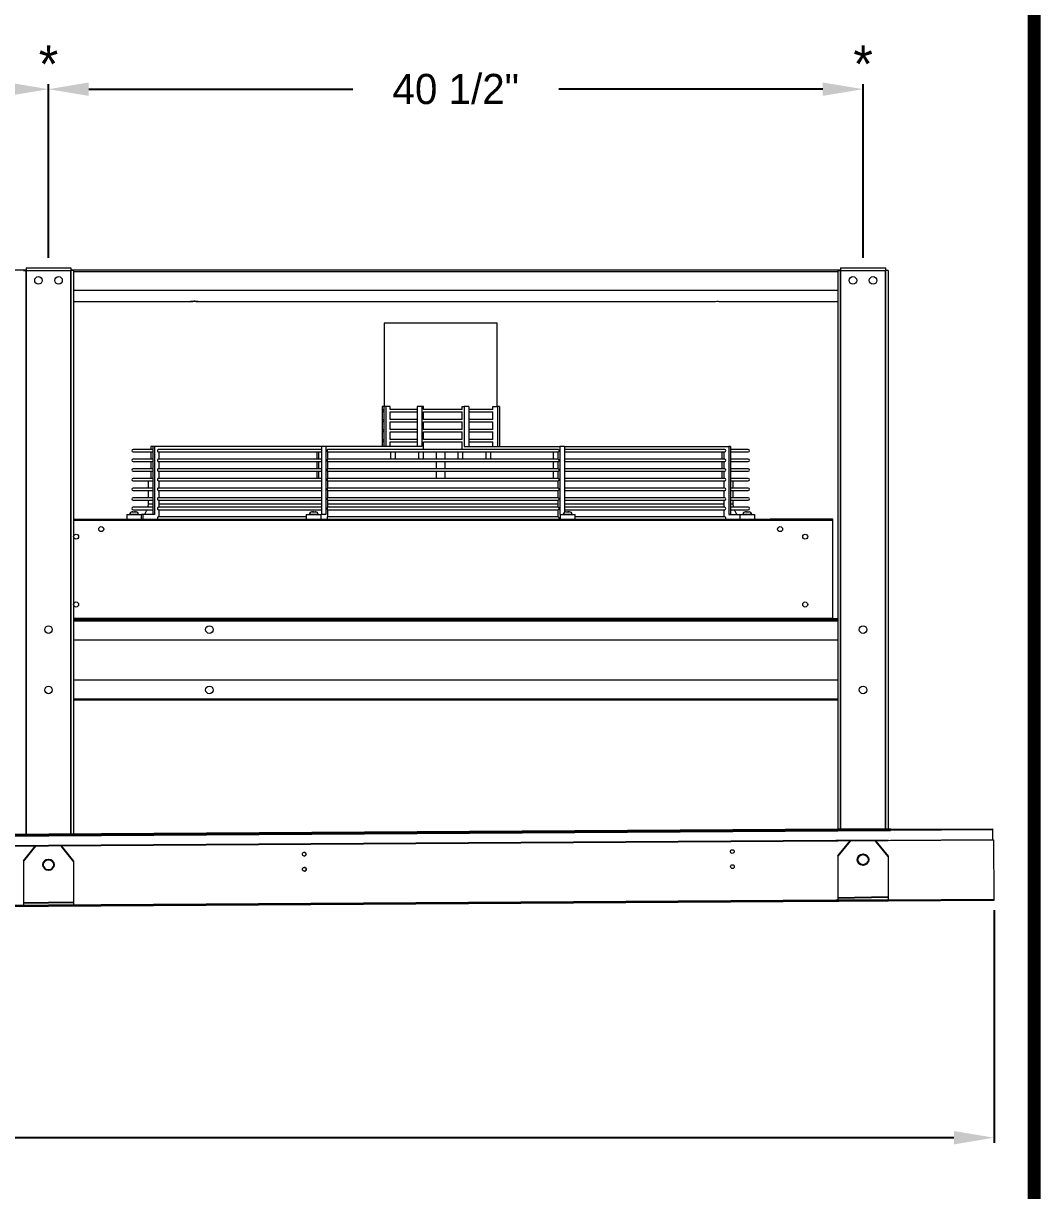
# Model space of a CAD drawing. Extents: x 6 to 271, y -23 to 146.
# Drawn here: x 216.7 to 267.3, y 42.6 to 100.6 of the extents above; entities that cross this region are included whole.
import ezdxf
from ezdxf.enums import TextEntityAlignment as Align

# ---------------------------------------------------------------- set-up
doc = ezdxf.new("R2010")
doc.units = 0
doc.header["$MEASUREMENT"] = 0
doc.layers.get('0').update_dxf_attribs({"linetype": 'CONTINUOUS'})
doc.layers.get('Defpoints').update_dxf_attribs({"linetype": 'CONTINUOUS'})
doc.dimstyles.get("Standard").update_dxf_attribs({"dimtxt": 1.5, "dimasz": 2, "dimexe": 0.25, "dimexo": 0.5, "dimgap": 0.75, "dimtad": 0, "dimtih": 1, "dimtoh": 1, "dimdec": 4, "dimzin": 0, "dimdsep": 46, "dimlunit": 5, "dimtxsty": 'STANDARD', "dimcen": 0.125, "dimclrd": 1, "dimclre": 1, "dimclrt": 1, "dimadec": 0, "dimazin": 0, "dimtfac": 1, "dimtdec": 4, "dimtofl": 0, "dimtmove": 0, "dimatfit": 3, "dimfxl": 1, "dimfrac": 2, "dimtolj": 1, "dimtzin": 0, "dimarcsym": 0})

# ---------------------------------------------------------------- blocks, each defined once
blk = doc.blocks.new('*D31')
at = {"color": 7, "lineweight": -2}
for p, q in [((177.995, 88.965), (177.995, 97.601)), ((217.995, 88.965), (217.995, 97.601)), ((179.995, 97.351), (195.62, 97.351)), ((215.995, 97.351), (200.37, 97.351))]:
    blk.add_line(p, q, dxfattribs=at)
at = {"color": 7}
for points in [[(179.995, 97.684), (179.995, 97.018), (177.995, 97.351)], [(215.995, 97.684), (215.995, 97.018), (217.995, 97.351)]]:
    blk.add_solid(points, dxfattribs=at)
at = {"layer": 'Defpoints', "color": 0}
for p in [(217.995, 97.351), (177.995, 88.465), (217.995, 88.465)]:
    blk.add_point(p, dxfattribs=at)
at = {"color": 7, "insert": (197.995, 97.351), "char_height": 1.5, "attachment_point": 5}
blk.add_mtext('\\A1;40"', dxfattribs=at)
blk = doc.blocks.new('*D32')
at = {"color": 7, "lineweight": -2}
for p, q in [((217.995, 88.965), (217.995, 97.601)), ((258.495, 88.965), (258.495, 97.601)), ((219.995, 97.351), (233.12, 97.351)), ((256.495, 97.351), (243.37, 97.351))]:
    blk.add_line(p, q, dxfattribs=at)
at = {"color": 7}
for points in [[(219.995, 97.684), (219.995, 97.018), (217.995, 97.351)], [(256.495, 97.684), (256.495, 97.018), (258.495, 97.351)]]:
    blk.add_solid(points, dxfattribs=at)
at = {"layer": 'Defpoints', "color": 0}
for p in [(258.495, 97.351), (217.995, 88.465), (258.495, 88.465)]:
    blk.add_point(p, dxfattribs=at)
at = {"color": 7, "insert": (238.245, 97.351), "char_height": 1.5, "attachment_point": 5}
blk.add_mtext('\\A1;40 1/2"', dxfattribs=at)
blk = doc.blocks.new('*D34')
at = {"color": 7, "lineweight": -2}
for p, q in [((265.011, 56.506), (265.011, 44.939)), ((90.014, 55.419), (90.014, 44.939)), ((92.014, 45.189), (174.512, 45.189)), ((263.011, 45.189), (180.512, 45.189))]:
    blk.add_line(p, q, dxfattribs=at)
at = {"color": 7}
for points in [[(92.014, 45.523), (92.014, 44.856), (90.014, 45.189)], [(263.011, 45.523), (263.011, 44.856), (265.011, 45.189)]]:
    blk.add_solid(points, dxfattribs=at)
at = {"layer": 'Defpoints', "color": 0}
for p in [(265.011, 57.006), (90.014, 55.919), (265.011, 45.189)]:
    blk.add_point(p, dxfattribs=at)
at = {"color": 7, "insert": (177.512, 45.189), "char_height": 1.5, "attachment_point": 5}
blk.add_mtext('\\A1;175"', dxfattribs=at)

msp = doc.modelspace()

# ---------------------------------------------------------------- linework, layer by layer
at = {"color": 0, "linetype": 'Continuous', "lineweight": 15}
for p, q in [((216.74516, 88.3298), (216.87966, 88.3298)), ((216.87966, 88.3298), (216.87966, 60.26347)), ((216.88066, 88.3298), (216.87966, 88.3298)), ((216.88066, 88.4653), (216.88066, 88.3308)), ((216.88066, 88.4653), (219.10966, 88.4653)), ((216.88066, 88.3308), (219.10966, 88.3308)), ((216.88066, 88.3298), (216.88066, 88.3308)), ((216.88066, 88.3298), (219.10966, 88.3298)), ((216.88066, 60.26348), (216.88066, 88.3298)), ((219.10966, 88.4653), (219.10966, 88.3308)), ((219.10966, 88.3298), (219.10966, 88.3308)), ((219.11066, 88.3298), (219.10966, 88.3298)), ((219.10966, 60.27732), (219.10966, 88.3298)), ((219.24516, 88.3298), (219.11066, 88.3298)), ((219.11066, 88.3298), (219.11066, 60.27733)), ((219.24516, 88.3298), (219.24516, 60.27816)), ((219.24516, 88.2768), (257.24516, 88.2768)), ((257.24516, 88.3298), (257.24516, 60.51419)), ((257.24516, 88.3298), (257.37966, 88.3298)), ((257.37966, 88.3298), (257.37966, 60.51503)), ((257.38066, 88.3298), (257.37966, 88.3298)), ((257.38066, 88.4653), (257.38066, 88.3308)), ((257.38066, 88.4653), (259.60966, 88.4653)), ((257.38066, 88.3308), (259.60966, 88.3308)), ((257.38066, 88.3298), (257.38066, 88.3308)), ((257.38066, 88.3298), (259.60966, 88.3298)), ((257.38066, 60.51503), (257.38066, 88.3298)), ((259.60966, 88.4653), (259.60966, 88.3308)), ((259.60966, 88.3298), (259.60966, 88.3308)), ((259.61066, 88.3298), (259.60966, 88.3298)), ((259.60966, 60.52888), (259.60966, 88.3298)), ((259.74516, 88.3298), (259.61066, 88.3298)), ((259.61066, 88.3298), (259.61066, 60.52888)), ((259.74516, 88.3298), (259.74516, 60.52972)), ((219.24516, 87.34551), (257.24516, 87.34551)), ((219.24516, 86.78321), (225.05766, 86.78321)), ((225.43266, 86.78321), (251.05766, 86.78321)), ((251.43266, 86.78321), (257.24516, 86.78321)), ((238.57146, 85.7088), (234.68266, 85.7088)), ((240.30766, 85.7088), (238.57146, 85.7088)), ((234.57795, 81.5728), (234.57795, 79.5778)), ((234.67132, 81.5728), (234.57795, 81.5728)), ((234.7647, 81.5728), (234.67132, 81.5728)), ((234.67132, 81.5728), (234.67132, 79.5778)), ((234.7647, 81.5728), (234.7647, 79.5778)), ((234.99013, 81.5728), (234.7647, 81.5728)), ((234.99013, 81.42198), (234.99013, 81.5728)), ((236.32549, 81.42292), (234.99013, 81.42292)), ((234.99013, 80.92198), (234.99013, 81.30386)), ((234.99013, 81.30292), (236.32549, 81.30292)), ((236.55092, 81.5728), (236.32549, 81.5728)), ((236.32549, 81.5728), (236.32549, 79.5778)), ((236.55092, 81.5728), (236.55092, 79.5778)), ((236.64429, 81.5728), (236.55092, 81.5728)), ((236.64429, 81.42198), (236.64429, 81.5728)), ((238.57146, 81.42292), (236.64429, 81.42292)), ((236.64429, 80.92198), (236.64429, 81.30386)), ((236.64429, 81.30292), (238.57146, 81.30292)), ((238.57146, 81.42292), (238.57146, 81.5728)), ((238.57146, 81.5728), (238.66483, 81.5728)), ((238.57146, 80.92292), (238.57146, 81.30292)), ((238.66483, 81.5728), (238.66483, 79.5778)), ((238.89026, 81.5728), (238.66483, 81.5728)), ((238.89026, 81.5728), (238.89026, 79.5778)), ((240.09357, 81.42292), (238.89026, 81.42292)), ((238.89026, 81.30292), (240.09357, 81.30292)), ((240.09357, 81.42292), (240.09357, 81.5728)), ((240.09357, 81.5728), (240.319, 81.5728)), ((240.09357, 80.92292), (240.09357, 81.30292)), ((240.319, 81.5728), (240.319, 79.5778)), ((240.41238, 81.5728), (240.319, 81.5728)), ((240.41238, 81.5728), (240.41238, 79.5778)), ((236.32549, 80.92292), (234.99013, 80.92292)), ((234.99013, 80.42198), (234.99013, 80.80386)), ((234.99013, 80.80292), (236.32549, 80.80292)), ((238.57146, 80.92292), (236.64429, 80.92292)), ((236.64429, 80.42198), (236.64429, 80.80386)), ((236.64429, 80.80292), (238.57146, 80.80292)), ((238.57146, 80.42292), (238.57146, 80.80292)), ((240.09357, 80.92292), (238.89026, 80.92292)), ((238.89026, 80.80292), (240.09357, 80.80292)), ((240.09357, 80.42292), (240.09357, 80.80292)), ((236.32549, 80.42292), (234.99013, 80.42292)), ((234.99013, 79.92198), (234.99013, 80.30386)), ((234.99013, 80.30292), (236.32549, 80.30292)), ((238.57146, 80.42292), (236.64429, 80.42292)), ((236.64429, 79.92198), (236.64429, 80.30386)), ((236.64429, 80.30292), (238.57146, 80.30292)), ((238.57146, 79.92292), (238.57146, 80.30292)), ((240.09357, 80.42292), (238.89026, 80.42292)), ((238.89026, 80.30292), (240.09357, 80.30292)), ((240.09357, 79.92292), (240.09357, 80.30292)), ((223.08166, 79.5778), (223.08166, 79.42292)), ((223.17503, 79.5778), (223.08166, 79.5778)), ((223.2684, 79.5778), (223.17503, 79.5778)), ((223.17503, 79.5778), (223.17503, 76.1968)), ((223.2684, 79.5778), (223.2684, 76.1968)), ((231.56357, 79.5778), (223.2684, 79.5778)), ((231.789, 79.5778), (231.56357, 79.5778)), ((231.56357, 79.5778), (231.56357, 76.1968)), ((231.789, 79.5778), (231.789, 76.1968)), ((236.55092, 79.5778), (231.789, 79.5778)), ((236.32549, 79.92292), (234.99013, 79.92292)), ((234.99013, 79.5778), (234.99013, 79.80386)), ((234.99013, 79.80292), (236.32549, 79.80292)), ((238.57146, 79.92292), (236.64429, 79.92292)), ((236.64429, 79.42292), (236.64429, 79.80386)), ((236.64429, 79.80292), (238.57146, 79.80292)), ((238.57146, 79.42292), (238.57146, 79.80292)), ((238.66483, 79.5778), (243.42676, 79.5778)), ((240.09357, 79.92292), (238.89026, 79.92292)), ((238.89026, 79.80292), (240.09357, 79.80292)), ((240.09357, 79.5778), (240.09357, 79.80292)), ((243.42676, 79.5778), (243.42676, 76.1968)), ((243.65218, 79.5778), (243.42676, 79.5778)), ((243.65218, 79.5778), (243.65218, 76.3049)), ((243.65218, 79.5778), (251.8153, 79.5778)), ((251.8153, 79.5778), (251.8153, 76.1968)), ((251.90867, 79.5778), (251.8153, 79.5778)), ((251.90867, 79.5778), (251.90867, 76.1968)), ((223.17503, 79.42292), (222.20505, 79.42292)), ((222.20505, 79.30292), (223.17503, 79.30292)), ((223.08166, 79.30292), (223.08166, 78.94425)), ((223.46412, 79.30292), (231.56357, 79.30292)), ((231.56357, 79.42292), (223.46416, 79.42292)), ((223.49383, 78.94425), (223.49383, 79.30292)), ((231.33814, 79.30292), (231.33814, 78.94425)), ((231.43152, 78.94425), (231.43152, 79.30292)), ((231.87006, 79.30292), (243.34644, 79.30292)), ((243.34644, 79.42292), (231.87014, 79.42292)), ((231.88237, 78.94425), (231.88237, 79.30292)), ((243.10795, 78.94425), (243.10795, 79.30292)), ((243.33338, 78.94425), (243.33338, 79.30292)), ((251.62139, 79.42292), (243.65218, 79.42292)), ((243.65218, 79.30292), (251.62139, 79.30292)), ((251.49649, 78.94425), (251.49649, 79.30292)), ((251.58987, 78.94425), (251.58987, 79.30292)), ((252.78528, 79.42292), (251.90867, 79.42292)), ((251.90867, 79.30292), (252.78528, 79.30292)), ((223.17503, 78.94425), (222.20505, 78.94425)), ((222.20505, 78.82425), (223.17503, 78.82425)), ((223.17503, 78.46559), (222.20505, 78.46559)), ((223.08166, 78.82425), (223.08166, 78.46559)), ((223.46412, 78.82425), (231.56357, 78.82425)), ((231.56357, 78.94425), (223.46416, 78.94425)), ((231.56357, 78.46559), (223.46416, 78.46559)), ((223.49383, 78.46559), (223.49383, 78.82425)), ((231.33814, 78.82425), (231.33814, 78.46559)), ((231.43152, 78.46559), (231.43152, 78.82425)), ((231.87006, 78.82425), (243.34644, 78.82425)), ((243.34644, 78.94425), (231.87014, 78.94425)), ((243.34644, 78.46559), (231.87014, 78.46559)), ((231.88237, 78.46559), (231.88237, 78.82425)), ((243.10795, 78.46559), (243.10795, 78.82425)), ((243.33338, 78.46559), (243.33338, 78.82425)), ((251.62139, 78.94425), (243.65218, 78.94425)), ((243.65218, 78.82425), (251.62139, 78.82425)), ((251.62139, 78.46559), (243.65218, 78.46559)), ((251.49649, 78.46559), (251.49649, 78.82425)), ((251.58987, 78.46559), (251.58987, 78.82425)), ((252.78528, 78.94425), (251.90867, 78.94425)), ((251.90867, 78.82425), (252.78528, 78.82425)), ((252.78528, 78.46559), (251.90867, 78.46559)), ((222.20505, 78.34559), (223.17503, 78.34559)), ((223.17503, 77.98692), (222.20505, 77.98692)), ((222.20505, 77.86692), (223.17503, 77.86692)), ((223.08166, 78.34559), (223.08166, 77.98692)), ((223.46412, 78.34559), (231.56357, 78.34559)), ((223.46412, 77.86692), (231.56357, 77.86692)), ((231.56357, 77.98692), (223.46416, 77.98692)), ((223.49383, 77.98692), (223.49383, 78.34559)), ((223.49383, 77.50826), (223.49383, 77.86692)), ((231.33814, 78.34559), (231.33814, 77.98692)), ((231.43152, 77.98692), (231.43152, 78.34559)), ((231.87006, 78.34559), (243.34644, 78.34559)), ((231.87006, 77.86692), (243.34644, 77.86692)), ((243.34644, 77.98692), (231.87014, 77.98692)), ((231.88237, 77.98692), (231.88237, 78.34559)), ((231.88237, 77.50826), (231.88237, 77.86692)), ((243.10795, 77.98692), (243.10795, 78.34559)), ((243.33338, 77.98692), (243.33338, 78.34559)), ((243.33338, 77.50826), (243.33338, 77.86692)), ((243.65218, 78.34559), (251.62139, 78.34559)), ((251.62139, 77.98692), (243.65218, 77.98692)), ((243.65218, 77.86692), (251.62139, 77.86692)), ((251.49649, 77.98692), (251.49649, 78.34559)), ((251.58987, 77.98692), (251.58987, 78.34559)), ((251.58987, 77.50826), (251.58987, 77.86692)), ((251.90867, 78.34559), (252.78528, 78.34559)), ((252.78528, 77.98692), (251.90867, 77.98692)), ((251.90867, 77.86692), (252.78528, 77.86692)), ((223.17503, 77.50826), (222.20505, 77.50826)), ((222.20505, 77.38826), (223.17503, 77.38826)), ((223.46412, 77.38826), (231.56357, 77.38826)), ((231.56357, 77.50826), (223.46416, 77.50826)), ((223.49383, 77.02959), (223.49383, 77.38826)), ((231.87006, 77.38826), (243.34644, 77.38826)), ((243.34644, 77.50826), (231.87014, 77.50826)), ((231.88237, 77.02959), (231.88237, 77.38826)), ((243.33338, 77.02959), (243.33338, 77.38826)), ((251.62139, 77.50826), (243.65218, 77.50826)), ((243.65218, 77.38826), (251.62139, 77.38826)), ((251.58987, 77.02959), (251.58987, 77.38826)), ((252.78528, 77.50826), (251.90867, 77.50826)), ((251.90867, 77.38826), (252.78528, 77.38826)), ((223.17503, 77.02959), (222.20505, 77.02959)), ((222.20505, 76.90959), (223.17503, 76.90959)), ((223.17503, 76.7028), (222.94736, 76.7028)), ((223.46412, 76.90959), (231.56357, 76.90959)), ((231.56357, 77.02959), (223.46416, 77.02959)), ((223.49383, 76.55092), (223.49383, 76.90959)), ((231.56357, 76.7028), (223.49383, 76.7028)), ((231.87006, 76.90959), (243.34644, 76.90959)), ((243.34644, 77.02959), (231.87014, 77.02959)), ((231.88237, 76.55092), (231.88237, 76.90959)), ((243.33338, 76.7028), (231.88237, 76.7028)), ((243.33338, 76.55092), (243.33338, 76.90959)), ((251.62139, 77.02959), (243.65218, 77.02959)), ((243.65218, 76.90959), (251.62139, 76.90959)), ((251.58987, 76.7028), (243.65218, 76.7028)), ((251.58987, 76.55092), (251.58987, 76.90959)), ((252.78528, 77.02959), (251.90867, 77.02959)), ((251.90867, 76.90959), (252.78528, 76.90959)), ((252.04296, 76.7028), (251.90867, 76.7028)), ((221.88215, 76.1968), (221.91024, 76.1968)), ((221.91024, 76.1968), (222.62015, 76.1968)), ((222.04905, 76.1978), (222.0324, 76.1978)), ((222.4699, 76.1978), (222.04905, 76.1978)), ((222.1564, 76.3218), (222.15655, 76.3218)), ((222.15928, 76.3218), (222.15655, 76.3218)), ((222.15928, 76.3218), (222.16979, 76.3218)), ((222.18047, 76.3218), (222.16979, 76.3218)), ((222.18047, 76.3218), (222.25651, 76.3218)), ((223.17503, 76.55092), (222.20505, 76.55092)), ((222.20505, 76.43092), (223.17503, 76.43092)), ((222.26806, 76.3218), (222.25651, 76.3218)), ((222.27434, 76.3218), (222.26806, 76.3218)), ((222.27434, 76.3218), (222.29971, 76.3218)), ((222.31425, 76.3218), (222.29971, 76.3218)), ((222.31425, 76.3218), (222.3459, 76.3218)), ((222.68544, 76.1968), (222.62015, 76.1968)), ((222.68544, 76.1968), (222.68544, 75.9653)), ((223.2684, 76.1968), (222.68544, 76.1968)), ((223.46412, 76.43092), (231.56357, 76.43092)), ((231.56357, 76.55092), (223.46416, 76.55092)), ((223.49383, 76.07226), (223.49383, 76.43092)), ((230.81189, 76.1968), (230.83997, 76.1968)), ((230.83997, 76.1968), (231.54989, 76.1968)), ((231.09717, 76.1978), (230.96214, 76.1978)), ((231.08614, 76.3218), (231.11779, 76.3218)), ((231.39964, 76.1978), (231.09717, 76.1978)), ((231.13232, 76.3218), (231.11779, 76.3218)), ((231.13232, 76.3218), (231.15769, 76.3218)), ((231.16397, 76.3218), (231.15769, 76.3218)), ((231.17553, 76.3218), (231.16397, 76.3218)), ((231.17553, 76.3218), (231.25157, 76.3218)), ((231.26225, 76.3218), (231.25157, 76.3218)), ((231.26225, 76.3218), (231.27275, 76.3218)), ((231.27548, 76.3218), (231.27275, 76.3218)), ((231.27548, 76.3218), (231.27564, 76.3218)), ((231.789, 76.1968), (231.54989, 76.1968)), ((231.87006, 76.43092), (243.34644, 76.43092)), ((243.34644, 76.55092), (231.87014, 76.55092)), ((231.88237, 76.07226), (231.88237, 76.43092)), ((243.33338, 76.07226), (243.33338, 76.43092)), ((243.42676, 76.1968), (243.44044, 76.1968)), ((243.44044, 76.1968), (243.46853, 76.1968)), ((243.46853, 76.1968), (244.17844, 76.1968)), ((243.89315, 76.1978), (243.59069, 76.1978)), ((251.62139, 76.55092), (243.65218, 76.55092)), ((243.65218, 76.43092), (251.62139, 76.43092)), ((243.71469, 76.3218), (243.71484, 76.3218)), ((243.71757, 76.3218), (243.71484, 76.3218)), ((243.71757, 76.3218), (243.72808, 76.3218)), ((243.73876, 76.3218), (243.72808, 76.3218)), ((243.73876, 76.3218), (243.8148, 76.3218)), ((243.82635, 76.3218), (243.8148, 76.3218)), ((243.83263, 76.3218), (243.82635, 76.3218)), ((243.83263, 76.3218), (243.858, 76.3218)), ((243.87254, 76.3218), (243.858, 76.3218)), ((243.87254, 76.3218), (243.90419, 76.3218)), ((244.02819, 76.1978), (243.89315, 76.1978)), ((251.58987, 76.07226), (251.58987, 76.43092)), ((251.8153, 76.1968), (252.37018, 76.1968)), ((252.78528, 76.55092), (251.90867, 76.55092)), ((251.90867, 76.43092), (252.78528, 76.43092)), ((252.37018, 76.1968), (252.39826, 76.1968)), ((252.39826, 76.1968), (253.10817, 76.1968)), ((252.94127, 76.1978), (252.52043, 76.1978)), ((252.64442, 76.3218), (252.67607, 76.3218)), ((252.69061, 76.3218), (252.67607, 76.3218)), ((252.69061, 76.3218), (252.71598, 76.3218)), ((252.72226, 76.3218), (252.71598, 76.3218)), ((252.73382, 76.3218), (252.72226, 76.3218)), ((252.73382, 76.3218), (252.80986, 76.3218)), ((252.82054, 76.3218), (252.80986, 76.3218)), ((252.82054, 76.3218), (252.83104, 76.3218)), ((252.83377, 76.3218), (252.83104, 76.3218)), ((252.83377, 76.3218), (252.83393, 76.3218)), ((252.95792, 76.1978), (252.94127, 76.1978)), ((219.24516, 75.9653), (221.12016, 75.9653)), ((219.24516, 75.9143), (256.99516, 75.9143)), ((221.12016, 75.9653), (253.87016, 75.9653)), ((230.81189, 76.07226), (223.46416, 76.07226)), ((243.34644, 76.07226), (231.87014, 76.07226)), ((251.62139, 76.07226), (244.17844, 76.07226)), ((256.99516, 75.9653), (253.87016, 75.9653)), ((256.99516, 75.9143), (256.99516, 75.9653)), ((256.99516, 71.0163), (256.99516, 75.9143)), ((256.99516, 71.0163), (219.24516, 71.0163)), ((219.24516, 71.0153), (256.99516, 71.0153)), ((219.24516, 70.9653), (256.99516, 70.9653)), ((219.24516, 70.9018), (257.24516, 70.9018)), ((256.99516, 71.0153), (256.99516, 71.0163)), ((256.99516, 70.9653), (256.99516, 71.0153)), ((256.99516, 70.9653), (257.24516, 70.9653)), ((256.99616, 71.0153), (256.99616, 70.9653)), ((256.99616, 71.0153), (257.24516, 71.0153)), ((256.99616, 70.9653), (257.24516, 70.9653)), ((219.24516, 69.9653), (257.24516, 69.9653)), ((219.24516, 67.9653), (257.24516, 67.9653)), ((219.24516, 67.0288), (257.24516, 67.0288)), ((219.24516, 66.9653), (257.24516, 66.9653)), ((219.36435, 60.2789), (257.11363, 60.51338)), ((219.36463, 60.23471), (257.1139, 60.46918)), ((259.86357, 60.53046), (264.92597, 60.5619)), ((259.86385, 60.48626), (264.92625, 60.51771)), ((264.92597, 60.5619), (264.92625, 60.51771)), ((264.92625, 60.51771), (264.92943, 60.00599)), ((219.24516, 59.72152), (257.24516, 59.95755)), ((257.11708, 59.95746), (219.36781, 59.72299)), ((259.74516, 59.97308), (264.99193, 60.00567)), ((264.92943, 60.00599), (259.86703, 59.97454)), ((265.01025, 57.05672), (264.99193, 60.00567)), ((216.74516, 58.94473), (216.74516, 56.73107)), ((219.24516, 58.94473), (219.24516, 56.77206)), ((257.24516, 59.19629), (257.24516, 56.98263)), ((259.74516, 59.19629), (259.74516, 57.02362)), ((219.24516, 56.77246), (257.24516, 57.00849)), ((219.24516, 56.72146), (257.24516, 56.95749)), ((259.74516, 57.02402), (265.01025, 57.05672)), ((259.74516, 56.97302), (264.95957, 57.00541)), ((264.95957, 57.00541), (265.01057, 57.00572))]:
    msp.add_line(p, q, dxfattribs=at)
at = {"color": 0}
for p, q in [((259.86357, 60.53046), (96.11673, 59.51338)), ((96.11701, 59.46918), (259.86385, 60.48626)), ((259.74516, 59.97308), (96.12018, 58.95746)), ((257.85571, 59.94203), (257.24516, 59.19629)), ((259.13462, 59.94203), (259.74516, 59.19629)), ((217.35571, 59.69048), (216.74516, 58.94473)), ((218.63462, 59.69048), (219.24516, 58.94473)), ((96.24517, 56.00847), (259.74516, 57.02402)), ((259.74516, 56.97302), (96.24517, 55.95747)), ((259.74516, 57.14862), (257.24516, 57.10763)), ((257.24516, 56.98263), (257.24516, 56.93162)), ((259.74516, 57.02402), (259.74516, 56.97302)), ((219.24516, 56.89706), (216.74516, 56.85607)), ((216.74516, 56.73107), (216.74516, 56.68006))]:
    msp.add_line(p, q, dxfattribs=at)
at = {"color": 0, "const_width": 0.63999}
msp.add_lwpolyline([(11.00839, -18.24898), (267.00583, -18.24898), (267.00583, 141.74942), (11.00839, 141.74942), (11.00839, -18.24898)], dxfattribs=at)
at = {"color": 0, "linetype": 'Continuous', "lineweight": 15, "flags": 128}
for points in [[(225.05766, 86.78321), (225.06526, 86.78737), (225.08743, 86.79119), (225.12238, 86.79437), (225.16727, 86.79664), (225.21848, 86.79782), (225.27185, 86.79782), (225.32305, 86.79664), (225.36795, 86.79437), (225.4029, 86.79119), (225.42507, 86.78737), (225.43266, 86.78321)], [(225.43266, 86.78321), (225.42502, 86.78737), (225.40283, 86.79119), (225.36788, 86.79436), (225.323, 86.79662), (225.27183, 86.79781), (225.2185, 86.79781), (225.16732, 86.79662), (225.12245, 86.79436), (225.0875, 86.79119), (225.0653, 86.78737), (225.05766, 86.78321)], [(251.05766, 86.78321), (251.06526, 86.78737), (251.08743, 86.79119), (251.12238, 86.79437), (251.16727, 86.79664), (251.21848, 86.79782), (251.27185, 86.79782), (251.32305, 86.79664), (251.36795, 86.79437), (251.4029, 86.79119), (251.42507, 86.78737), (251.43266, 86.78321)], [(251.43266, 86.78321), (251.42502, 86.78737), (251.41995, 86.78854)], [(243.34644, 79.42292), (243.34649, 79.42292), (243.35577, 79.41774), (243.36345, 79.40321), (243.36823, 79.38181), (243.36929, 79.35719), (243.36646, 79.33354), (243.36021, 79.31491), (243.35161, 79.30446), (243.34644, 79.30292)], [(243.34644, 78.94425), (243.35069, 78.94321), (243.35906, 78.93438), (243.36547, 78.9178), (243.36895, 78.89604), (243.36895, 78.87246), (243.36547, 78.85071), (243.35906, 78.83413), (243.35069, 78.82529), (243.34644, 78.82425)], [(243.34644, 78.46559), (243.35069, 78.46455), (243.35906, 78.45571), (243.36547, 78.43914), (243.36895, 78.41738), (243.36895, 78.3938), (243.36547, 78.37204), (243.35906, 78.35546), (243.35069, 78.34663), (243.34644, 78.34559)], [(243.34644, 77.98692), (243.35069, 77.98588), (243.35906, 77.97705), (243.36547, 77.96047), (243.36895, 77.93871), (243.36895, 77.91513), (243.36547, 77.89337), (243.35906, 77.8768), (243.35069, 77.86796), (243.34644, 77.86692)], [(243.34644, 77.50826), (243.35069, 77.50722), (243.35906, 77.49838), (243.36547, 77.48181), (243.36895, 77.46005), (243.36895, 77.43647), (243.36547, 77.41471), (243.35906, 77.39813), (243.35069, 77.38929), (243.34644, 77.38826)], [(222.94736, 76.7028), (222.93973, 76.59607), (222.93182, 76.55092)], [(243.34644, 77.02959), (243.35069, 77.02855), (243.35906, 77.01972), (243.36547, 77.00314), (243.36895, 76.98138), (243.36895, 76.9578), (243.36547, 76.93604), (243.35906, 76.91946), (243.35069, 76.91063), (243.34644, 76.90959)], [(252.0585, 76.55092), (252.0506, 76.59607), (252.04296, 76.7028)], [(243.34644, 76.55092), (243.35069, 76.54989), (243.35906, 76.54105), (243.36547, 76.52447), (243.36895, 76.50271), (243.36895, 76.47914), (243.36547, 76.45738), (243.35906, 76.4408), (243.35069, 76.43196), (243.34644, 76.43092)], [(243.34644, 76.07226), (243.35095, 76.07109), (243.35938, 76.06181), (243.36576, 76.04466), (243.36907, 76.02236), (243.36878, 75.99846), (243.36494, 75.97675), (243.36073, 75.9653)], [(265.01057, 57.00572), (265.01056, 57.0067), (265.01054, 57.00961), (265.01051, 57.01432), (265.01047, 57.02066), (265.01042, 57.02839), (265.01037, 57.03721), (265.01031, 57.04677), (265.01025, 57.05672)]]:
    msp.add_lwpolyline(points, dxfattribs=at)
at = {"color": 0, "linetype": 'Continuous', "lineweight": 15}
for centre, radius in [((217.49516, 87.8403), 0.1875), ((218.49516, 87.8403), 0.1875), ((257.99516, 87.8403), 0.1875), ((258.99516, 87.8403), 0.1875), ((220.62016, 75.4653), 0.125), ((254.37016, 75.4653), 0.125), ((219.37016, 75.0903), 0.125), ((255.62016, 75.0903), 0.125), ((219.37016, 71.7153), 0.125), ((255.62016, 71.7153), 0.125), ((217.99516, 70.4653), 0.1875), ((225.99516, 70.4653), 0.1875), ((258.49516, 70.4653), 0.1875), ((217.99516, 67.4653), 0.1875), ((225.99516, 67.4653), 0.1875), ((258.49516, 67.4653), 0.1875), ((230.7117, 59.29273), 0.09375), ((251.99529, 59.42493), 0.09375), ((251.99995, 58.67495), 0.09375), ((230.71636, 58.54275), 0.09375)]:
    msp.add_circle(centre, radius, dxfattribs=at)
at = {"color": 0}
for centre in [(258.49516, 59.02061), (217.99516, 58.76905)]:
    msp.add_circle(centre, 0.26853, dxfattribs=at)
at = {"color": 0, "linetype": 'Continuous', "lineweight": 15}
for centre, radius, start, end in [((234.68266, 81.36292), 0.06, 100.8922831, 259.1077169), ((234.68266, 80.86292), 0.06, 100.8922831, 259.1077169), ((234.68266, 80.36292), 0.06, 100.8922831, 259.1077169), ((234.68266, 79.86292), 0.06, 100.8922831, 259.1077169), ((222.20505, 79.36292), 0.06, 90, 270), ((251.61822, 79.36292), 0.06008, 273.0275602, 86.9724398), ((252.78528, 79.36292), 0.06, 270, 90), ((222.20505, 78.88425), 0.06, 90, 270), ((222.20505, 78.40559), 0.06, 90, 270), ((251.61809, 78.88425), 0.06009, 273.1464017, 86.8535983), ((251.61809, 78.40559), 0.06009, 273.1470144, 86.8529856), ((252.78528, 78.88425), 0.06, 270, 90), ((252.78528, 78.40559), 0.06, 270, 90), ((222.20505, 77.92692), 0.06, 90, 270), ((251.61809, 77.92692), 0.06009, 273.1454531, 86.8545469), ((252.78528, 77.92692), 0.06, 270, 90), ((222.20505, 77.44826), 0.06, 90, 270), ((251.61809, 77.44826), 0.06009, 273.1470144, 86.8529856), ((252.78528, 77.44826), 0.06, 270, 90), ((222.20505, 76.96959), 0.06, 90, 270), ((251.61809, 76.96959), 0.06009, 273.1454531, 86.8545469), ((252.78528, 76.96959), 0.06, 270, 90), ((222.1564, 76.1978), 0.124, 90, 180), ((222.20505, 76.49092), 0.06, 90, 270), ((222.3459, 76.1978), 0.124, 0, 90), ((222.19736, 76.7028), 0.75, 317.5717297, 338.7458884), ((231.08614, 76.1978), 0.124, 90, 180), ((231.27564, 76.1978), 0.124, 0, 90), ((243.71469, 76.1978), 0.124, 90, 180), ((243.90419, 76.1978), 0.124, 0, 90), ((251.61809, 76.49092), 0.06009, 273.1470144, 86.8529856), ((252.79296, 76.7028), 0.75, 201.2541116, 222.4282703), ((252.64443, 76.1978), 0.124, 90, 180), ((252.78528, 76.49092), 0.06, 270, 90), ((252.83393, 76.1978), 0.124, 0, 90), ((251.61678, 76.01173), 0.06071, 310.1192626, 85.6434562), ((256.99616, 71.0163), 0.001, 180, 270), ((264.92238, 60.00559), 0.00706, 357.5120103, 3.2487524), ((230.70998, 59.29272), 0.09375, 0.3558767, 89.8320167), ((230.70998, 59.29272), 0.09375, 270.8797369, 0.3558767), ((230.71464, 58.54274), 0.09375, 0.3558767, 89.8320209), ((230.71464, 58.54274), 0.09375, 270.8797325, 0.3558767)]:
    msp.add_arc(centre, radius, start, end, dxfattribs=at)
for points in [[(216.88066, 88.3403), (179.10966, 88.3403)], [(257.38066, 88.3403), (219.10966, 88.3403)], [(219.24516, 86.78302), (225.05766, 86.78302)], [(225.43266, 86.78302), (251.05766, 86.78302)], [(251.43266, 86.78302), (257.24516, 86.78302)], [(234.68266, 85.7088), (234.68266, 81.5728)], [(240.30766, 81.5728), (240.30766, 85.7088)], [(235.00503, 79.30292), (235.00503, 78.94425)], [(235.25503, 78.94425), (235.25503, 79.30292)], [(236.39049, 79.30292), (236.39049, 78.94425)], [(236.64049, 78.94425), (236.64049, 79.30292)], [(237.26866, 79.30292), (237.26866, 78.94425)], [(237.72166, 78.94425), (237.72166, 79.30292)], [(238.34983, 79.30292), (238.34983, 78.94425)], [(238.59983, 78.94425), (238.59983, 79.30292)], [(239.7353, 79.30292), (239.7353, 78.94425)], [(239.98529, 78.94425), (239.98529, 79.30292)], [(237.26866, 78.82425), (237.26866, 78.46559)], [(237.72166, 78.46559), (237.72166, 78.82425)], [(222.94736, 77.86692), (222.94736, 77.50826)], [(237.26866, 78.34559), (237.26866, 77.98692)], [(237.72166, 77.98692), (237.72166, 78.34559)], [(252.04296, 77.50826), (252.04296, 77.86692)], [(222.94736, 77.38826), (222.94736, 77.02959)], [(252.04296, 77.02959), (252.04296, 77.38826)], [(222.94736, 76.90959), (222.94736, 76.7028)], [(252.04296, 76.7028), (252.04296, 76.90959)], [(221.88215, 76.1968), (221.88215, 75.9653)], [(222.0324, 76.1978), (222.0324, 76.1968)], [(222.15655, 76.3218), (222.15258, 76.32174)], [(222.15258, 76.32174), (222.15928, 76.3218)], [(222.16979, 76.3218), (222.1765, 76.32174)], [(222.1765, 76.32174), (222.18047, 76.3218)], [(222.25651, 76.3218), (222.25816, 76.32174)], [(222.25816, 76.32174), (222.27434, 76.3218)], [(222.29971, 76.3218), (222.3159, 76.32174)], [(222.3159, 76.32174), (222.31425, 76.3218)], [(222.4699, 76.1968), (222.4699, 76.1978)], [(222.62015, 75.9653), (222.62015, 76.1968)], [(230.81189, 76.1968), (230.81189, 75.9653)], [(230.96214, 76.1978), (230.96214, 76.1968)], [(231.11779, 76.3218), (231.11614, 76.32174)], [(231.11614, 76.32174), (231.13232, 76.3218)], [(231.15769, 76.3218), (231.17388, 76.32174)], [(231.17388, 76.32174), (231.17553, 76.3218)], [(231.25157, 76.3218), (231.25554, 76.32174)], [(231.25554, 76.32174), (231.26225, 76.3218)], [(231.27275, 76.3218), (231.27946, 76.32174)], [(231.27946, 76.32174), (231.27548, 76.3218)], [(231.39964, 76.1968), (231.39964, 76.1978)], [(231.54989, 75.9653), (231.54989, 76.1968)], [(243.44044, 76.1968), (243.44044, 75.9653)], [(243.59069, 76.1978), (243.59069, 76.1968)], [(243.71484, 76.3218), (243.71087, 76.32174)], [(243.71087, 76.32174), (243.71757, 76.3218)], [(243.72808, 76.3218), (243.73478, 76.32174)], [(243.73478, 76.32174), (243.73876, 76.3218)], [(243.8148, 76.3218), (243.81644, 76.32174)], [(243.81644, 76.32174), (243.83263, 76.3218)], [(243.858, 76.3218), (243.87419, 76.32174)], [(243.87419, 76.32174), (243.87254, 76.3218)], [(244.02819, 76.1968), (244.02819, 76.1978)], [(244.17844, 75.9653), (244.17844, 76.1968)], [(252.37018, 76.1968), (252.37018, 75.9653)], [(252.52043, 76.1978), (252.52043, 76.1968)], [(252.67607, 76.3218), (252.67443, 76.32174)], [(252.67443, 76.32174), (252.69061, 76.3218)], [(252.71598, 76.3218), (252.73217, 76.32174)], [(252.73217, 76.32174), (252.73382, 76.3218)], [(252.80986, 76.3218), (252.81383, 76.32174)], [(252.81383, 76.32174), (252.82054, 76.3218)], [(252.83104, 76.3218), (252.83775, 76.32174)], [(252.83775, 76.32174), (252.83377, 76.3218)], [(252.95792, 76.1968), (252.95792, 76.1978)], [(253.10817, 75.9653), (253.10817, 76.1968)]]:
    msp.add_open_spline(points, degree=1, dxfattribs=at)
for points, knots in [([(223.47045, 79.42196), (223.46554, 79.42239), (223.45438, 79.42336), (223.43759, 79.41679), (223.42258, 79.40441), (223.41224, 79.38715), (223.40775, 79.36721), (223.40961, 79.34677), (223.41762, 79.3282), (223.43089, 79.31335), (223.4478, 79.30481), (223.46105, 79.30158), (223.46756, 79.30319), (223.46801, 79.3033)], [0, 0, 0, 0, 0.07998098, 0.18137791, 0.28277186, 0.38415206, 0.48552579, 0.58688439, 0.68824789, 0.78961371, 0.89098817, 0.99237667, 1, 1, 1, 1]), ([(231.87266, 79.42234), (231.87023, 79.42256), (231.8652, 79.423), (231.85801, 79.41525), (231.85205, 79.40199), (231.84812, 79.38418), (231.84666, 79.36401), (231.84784, 79.34372), (231.85153, 79.32555), (231.8573, 79.31177), (231.86415, 79.30352), (231.86894, 79.30346), (231.87113, 79.30343)], [0, 0, 0, 0, 0.0960035, 0.19820382, 0.30040242, 0.40258675, 0.5047605, 0.60692922, 0.70909176, 0.81126112, 0.91344632, 1, 1, 1, 1]), ([(223.47029, 78.46447), (223.46837, 78.46492), (223.46035, 78.46678), (223.44575, 78.46313), (223.42914, 78.45369), (223.41641, 78.43835), (223.40908, 78.41944), (223.40795, 78.39893), (223.41314, 78.37921), (223.42409, 78.36237), (223.43953, 78.35073), (223.45505, 78.34507), (223.46465, 78.34619), (223.46804, 78.34659)], [0, 0, 0, 0, 0.0319685, 0.13339252, 0.23481837, 0.33623292, 0.43763904, 0.53902859, 0.64041804, 0.74180854, 0.8432079, 0.94462075, 1, 1, 1, 1]), ([(223.47045, 78.94329), (223.46554, 78.94372), (223.45438, 78.94469), (223.43759, 78.93812), (223.42258, 78.92575), (223.41224, 78.90848), (223.40775, 78.88855), (223.40961, 78.8681), (223.41762, 78.84953), (223.43089, 78.83469), (223.4478, 78.82614), (223.46105, 78.82291), (223.46756, 78.82453), (223.46801, 78.82464)], [0, 0, 0, 0, 0.07998104, 0.181378182, 0.282768741, 0.384154096, 0.485522301, 0.586886985, 0.68824534, 0.789611372, 0.890988663, 0.992376653, 1, 1, 1, 1]), ([(231.87265, 78.46459), (231.87068, 78.46503), (231.86613, 78.46607), (231.85922, 78.45965), (231.85297, 78.4474), (231.84864, 78.43021), (231.84673, 78.41031), (231.84744, 78.38985), (231.85071, 78.37123), (231.85616, 78.35626), (231.86315, 78.34765), (231.86848, 78.34425), (231.87105, 78.34569), (231.87111, 78.34572)], [0, 0, 0, 0, 0.077962524, 0.180192418, 0.282418675, 0.384628434, 0.486835153, 0.589029482, 0.691221702, 0.793416146, 0.895626238, 0.997845205, 1, 1, 1, 1]), ([(231.87266, 78.94367), (231.87023, 78.94389), (231.8652, 78.94434), (231.85801, 78.93658), (231.85205, 78.92333), (231.84812, 78.90551), (231.84666, 78.88534), (231.84784, 78.86506), (231.85153, 78.84689), (231.8573, 78.83311), (231.86415, 78.82486), (231.86894, 78.82479), (231.87113, 78.82476)], [0, 0, 0, 0, 0.09600385, 0.19820215, 0.3004009, 0.40259053, 0.50476443, 0.60692743, 0.70909537, 0.81126085, 0.91344619, 1, 1, 1, 1]), ([(223.47029, 77.98581), (223.46837, 77.98625), (223.46035, 77.98811), (223.44575, 77.98447), (223.42914, 77.97502), (223.41641, 77.95968), (223.40908, 77.94077), (223.40794, 77.92027), (223.41314, 77.90054), (223.42409, 77.88371), (223.43953, 77.87206), (223.45505, 77.8664), (223.46465, 77.86752), (223.46804, 77.86792)], [0, 0, 0, 0, 0.03196752, 0.13339077, 0.23481681, 0.33623153, 0.43763783, 0.53903345, 0.6404174, 0.74180809, 0.84320762, 0.94462065, 1, 1, 1, 1]), ([(231.87265, 77.98592), (231.87068, 77.98637), (231.86613, 77.9874), (231.85922, 77.98099), (231.85297, 77.96873), (231.84864, 77.95154), (231.84673, 77.93165), (231.84744, 77.91119), (231.85071, 77.89256), (231.85616, 77.8776), (231.86315, 77.86898), (231.86848, 77.8656), (231.87105, 77.86702), (231.87111, 77.86705)], [0, 0, 0, 0, 0.07796256, 0.18019087, 0.28241738, 0.38463235, 0.48683354, 0.58902811, 0.69122058, 0.79341956, 0.89562721, 0.99784643, 1, 1, 1, 1]), ([(223.47029, 77.50714), (223.46837, 77.50759), (223.46035, 77.50945), (223.44575, 77.5058), (223.42914, 77.49636), (223.41641, 77.48101), (223.40908, 77.46211), (223.40795, 77.4416), (223.41314, 77.42188), (223.42409, 77.40504), (223.43953, 77.39339), (223.45505, 77.38774), (223.46465, 77.38886), (223.46804, 77.38925)], [0, 0, 0, 0, 0.0319675, 0.13339163, 0.23481758, 0.33623224, 0.43763846, 0.53902811, 0.64041767, 0.74180828, 0.84320774, 0.94462069, 1, 1, 1, 1]), ([(231.87265, 77.50726), (231.87068, 77.5077), (231.86613, 77.50873), (231.85922, 77.50232), (231.85297, 77.49006), (231.84864, 77.47288), (231.84673, 77.45298), (231.84744, 77.43252), (231.85071, 77.4139), (231.85616, 77.39893), (231.86315, 77.39032), (231.86848, 77.38692), (231.87105, 77.38836), (231.87111, 77.38839)], [0, 0, 0, 0, 0.07796261, 0.18019262, 0.28241899, 0.38462887, 0.4868357, 0.58903014, 0.69121707, 0.79341591, 0.89562612, 0.9978452, 1, 1, 1, 1]), ([(223.47045, 77.02863), (223.46554, 77.02906), (223.45438, 77.03003), (223.43759, 77.02346), (223.42258, 77.01108), (223.41224, 76.99382), (223.40775, 76.97389), (223.40961, 76.95344), (223.41762, 76.93487), (223.43089, 76.92002), (223.4478, 76.91148), (223.46105, 76.90825), (223.46756, 76.90986), (223.46801, 76.90998)], [0, 0, 0, 0, 0.07998099, 0.18137979, 0.28277015, 0.3841553, 0.48552331, 0.58688779, 0.68824595, 0.78961178, 0.89098888, 0.99237667, 1, 1, 1, 1]), ([(231.87266, 77.02901), (231.87023, 77.02923), (231.8652, 77.02967), (231.85801, 77.02192), (231.85205, 77.00866), (231.84812, 76.99085), (231.84666, 76.97068), (231.84784, 76.95039), (231.85153, 76.93222), (231.8573, 76.91845), (231.86415, 76.91019), (231.86894, 76.91013), (231.87113, 76.9101)], [0, 0, 0, 0, 0.09600385, 0.19820215, 0.3004009, 0.40259053, 0.50476443, 0.60692743, 0.70909537, 0.81126085, 0.91344619, 1, 1, 1, 1]), ([(223.47029, 76.07113), (223.46827, 76.07159), (223.46015, 76.07343), (223.44546, 76.0697), (223.4289, 76.06015), (223.41624, 76.04473), (223.40902, 76.0258), (223.40794, 76.00522), (223.41343, 75.98579), (223.42161, 75.97172), (223.42882, 75.96668), (223.4308, 75.9653)], [0, 0, 0, 0, 0.04300426, 0.17274733, 0.30249094, 0.43222497, 0.5619455, 0.69164661, 0.82134552, 0.9510472, 1, 1, 1, 1]), ([(223.47045, 76.54996), (223.46554, 76.55039), (223.45438, 76.55137), (223.43759, 76.54479), (223.42258, 76.53242), (223.41224, 76.51515), (223.40775, 76.49522), (223.40961, 76.47477), (223.41762, 76.45621), (223.43089, 76.44136), (223.4478, 76.43281), (223.46105, 76.42959), (223.46756, 76.4312), (223.46801, 76.43131)], [0, 0, 0, 0, 0.07998111, 0.18137828, 0.28277247, 0.38415291, 0.485524, 0.58688578, 0.68824684, 0.78961289, 0.8909889, 0.99237728, 1, 1, 1, 1]), ([(231.87259, 76.07106), (231.87153, 76.07157), (231.86793, 76.07332), (231.86167, 76.0691), (231.85493, 76.05897), (231.84987, 76.04315), (231.8471, 76.02399), (231.84688, 76.00337), (231.84939, 75.98418), (231.85276, 75.97081), (231.85557, 75.96629), (231.85619, 75.9653)], [0, 0, 0, 0, 0.05417572, 0.18410122, 0.31403321, 0.4439509, 0.57385112, 0.70373901, 0.83362475, 0.96351173, 1, 1, 1, 1]), ([(231.87266, 76.55034), (231.87023, 76.55056), (231.8652, 76.55101), (231.85801, 76.54325), (231.85205, 76.53), (231.84812, 76.51219), (231.84666, 76.49202), (231.84784, 76.47173), (231.85153, 76.45356), (231.8573, 76.43978), (231.86415, 76.43153), (231.86894, 76.43146), (231.87113, 76.43143)], [0, 0, 0, 0, 0.0960035, 0.19820263, 0.30040112, 0.40258791, 0.50476155, 0.60692723, 0.70909228, 0.81126154, 0.91344662, 1, 1, 1, 1])]:
    msp.add_open_spline(points, degree=3, knots=knots, dxfattribs=at)

# ---------------------------------------------------------------- texts
at = {"color": 0}
for p in [(217.99835, 97.66828), (258.49835, 97.66828)]:
    msp.add_text('*', height=1.87063, dxfattribs=at).set_placement(p, align=Align.CENTER)

# ---------------------------------------------------------------- dimensions: what is measured, and where the dimension line sits
for base, p1, p2, picture, middle in [((258.49516, 97.35098), (217.99516, 88.4653), (258.49516, 88.4653), '*D32', (238.24516, 97.35098)), ((217.99516, 97.35098), (177.99516, 88.4653), (217.99516, 88.4653), '*D31', (197.99516, 97.35098)), ((265.01057, 45.18939), (90.01394, 55.91877), (265.01057, 57.00572), '*D34', (177.51225, 45.18939))]:
    dim = msp.add_linear_dim(base=base, p1=p1, p2=p2, dimstyle='Standard', override={"dimpost": '"', "dimclrd": 7, "dimclre": 7, "dimclrt": 7}, dxfattribs=at)
    dim.commit()
    dim.dimension.update_dxf_attribs({"geometry": picture, "text_midpoint": middle})

doc.saveas('drawing.dxf')
